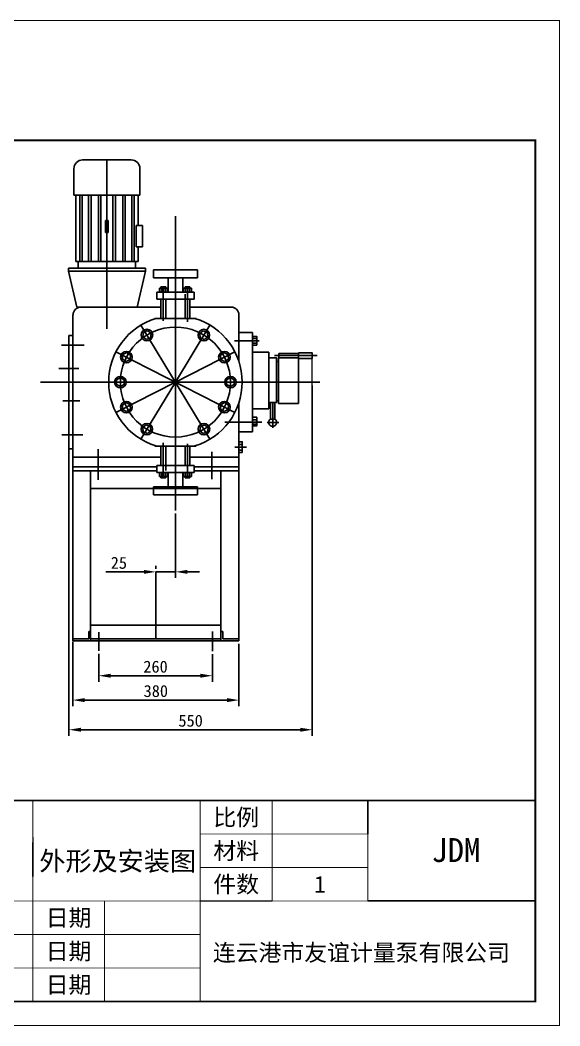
# Model space of a CAD drawing. Header units: millimetres. Extents: x 31 to 328, y 15 to 225.
# Drawn here: x 215.3 to 328, y 15.2 to 225.4 of the extents above; entities that cross this region are included whole.
import ezdxf
from ezdxf.enums import TextEntityAlignment as Align

# ---------------------------------------------------------------- set-up
doc = ezdxf.new("R2010")
doc.units = ezdxf.units.MM
doc.header["$PDMODE"] = 35
doc.layers.add('01-轮廓线', color=7, linetype='Continuous', lineweight=35)
doc.layers.add('04-标注', color=3, linetype='Continuous', lineweight=20)
doc.layers.add('05-文字', color=5, linetype='Continuous')
doc.layers.add('2', color=4, linetype='Continuous')
doc.styles.add('S', font='SimSun.ttf')
doc.dimstyles.new('ISO-25', dxfattribs={"dimtxt": 2.5, "dimasz": 2.5, "dimexe": 1.25, "dimexo": 0.625, "dimtad": 1, "dimtxsty": 'Standard', "dimcen": 2.5, "dimadec": 0, "dimazin": 0, "dimtfac": 1, "dimtmove": 0, "dimatfit": 3, "dimfxl": 0, "dimarcsym": 0})

# ---------------------------------------------------------------- blocks, each defined once
blk = doc.blocks.new('*D19')
at = {"color": 0, "lineweight": -2}
for p, q in [((101.68, 93.12), (101.68, 88.45)), ((145.03, 93.12), (145.03, 88.45)), ((104.18, 89.7), (142.53, 89.7))]:
    blk.add_line(p, q, dxfattribs=at)
at = {"color": 0}
for points in [[(104.18, 90.12), (104.18, 89.29), (101.68, 89.7)], [(142.53, 90.12), (142.53, 89.29), (145.03, 89.7)]]:
    blk.add_solid(points, dxfattribs=at)
at = {"layer": '04-标注', "color": 0, "lineweight": -2}
for p, q in [((226.3, 95.4), (226.3, 81.99)), ((261, 95), (261, 81.99)), ((258.5, 83.24), (228.8, 83.24))]:
    blk.add_line(p, q, dxfattribs=at)
at = {"layer": '04-标注', "color": 0}
for points in [[(228.8, 83.66), (228.8, 82.82), (226.3, 83.24)], [(258.5, 83.66), (258.5, 82.82), (261, 83.24)]]:
    blk.add_solid(points, dxfattribs=at)
at = {"layer": 'Defpoints', "color": 0}
for p in [(226.3, 96.03), (261, 95.63), (101.68, 93.75), (145.03, 93.75), (145.03, 89.7), (226.3, 83.24)]:
    blk.add_point(p, dxfattribs=at)
at = {"color": 0, "insert": (123.35, 91.58), "char_height": 2.5, "attachment_point": 5}
blk.add_mtext('\\A1;450', dxfattribs=at)
at = {"layer": '04-标注', "color": 0, "insert": (243.65, 85.12), "char_height": 2.5, "attachment_point": 5}
blk.add_mtext('\\A1;380', dxfattribs=at)
blk = doc.blocks.new('*D22')
at = {"color": 0, "lineweight": -2}
for p, q in [((231.72, 92.94), (231.72, 87.08)), ((255.46, 92.86), (255.46, 87.08)), ((252.96, 88.33), (234.22, 88.33))]:
    blk.add_line(p, q, dxfattribs=at)
at = {"color": 0}
for points in [[(234.22, 88.75), (234.22, 87.92), (231.72, 88.33)], [(252.96, 88.75), (252.96, 87.92), (255.46, 88.33)]]:
    blk.add_solid(points, dxfattribs=at)
at = {"layer": 'Defpoints', "color": 0}
for p in [(231.72, 93.57), (255.46, 93.49), (231.72, 88.33)]:
    blk.add_point(p, dxfattribs=at)
at = {"color": 0, "insert": (243.59, 90.21), "char_height": 2.5, "attachment_point": 5}
blk.add_mtext('\\A1;260', dxfattribs=at)
blk = doc.blocks.new('*D23')
at = {"color": 0, "lineweight": -2}
for p, q in [((276.33, 148.99), (276.33, 75.8)), ((225.5, 140.8), (225.5, 75.8)), ((273.83, 77.05), (228, 77.05))]:
    blk.add_line(p, q, dxfattribs=at)
at = {"color": 0}
for points in [[(228, 77.46), (228, 76.63), (225.5, 77.05)], [(273.83, 77.46), (273.83, 76.63), (276.33, 77.05)]]:
    blk.add_solid(points, dxfattribs=at)
at = {"layer": 'Defpoints', "color": 0}
for p in [(276.33, 149.62), (225.5, 141.43), (225.5, 77.05)]:
    blk.add_point(p, dxfattribs=at)
at = {"color": 0, "insert": (250.92, 78.92), "char_height": 2.5, "attachment_point": 5}
blk.add_mtext('\\A1;550', dxfattribs=at)
blk = doc.blocks.new('*D24')
at = {"color": 0, "lineweight": -2}
for p, q in [((247.75, 122.27), (247.75, 108.79)), ((241.15, 110.04), (233.23, 110.04)), ((243.65, 110.66), (243.65, 111.29)), ((247.75, 110.04), (243.65, 110.04)), ((250.25, 110.04), (252.75, 110.04))]:
    blk.add_line(p, q, dxfattribs=at)
at = {"color": 0}
for points in [[(241.15, 110.45), (241.15, 109.62), (243.65, 110.04)], [(250.25, 110.45), (250.25, 109.62), (247.75, 110.04)]]:
    blk.add_solid(points, dxfattribs=at)
at = {"layer": 'Defpoints', "color": 0}
for p in [(247.75, 122.89), (243.65, 110.04), (243.65, 110.04)]:
    blk.add_point(p, dxfattribs=at)
at = {"color": 0, "insert": (235.94, 111.91), "char_height": 2.5, "attachment_point": 5}
blk.add_mtext('\\A1;25', dxfattribs=at)

msp = doc.modelspace()

# ---------------------------------------------------------------- linework, layer by layer
at = {"color": 0}
for p, q in [((233.438, 196.131), (233.438, 160.822)), ((233.111, 183.484), (233.708, 183.484)), ((233.111, 183.484), (233.111, 180.961)), ((233.708, 183.484), (233.708, 180.961)), ((247.746, 165.38), (247.746, 184.362)), ((229.612, 182.422), (229.612, 178)), ((230.12, 182.425), (230.12, 177.997)), ((231.674, 182.425), (231.674, 177.96)), ((232.182, 182.425), (232.182, 177.96)), ((233.708, 180.961), (233.111, 180.961)), ((234.694, 180.811), (234.694, 179.422)), ((235.202, 180.811), (235.202, 179.422)), ((239.516, 182.424), (240.895, 182.424)), ((239.516, 182.424), (239.516, 177.96)), ((240.895, 182.424), (240.895, 177.96)), ((239.516, 177.96), (240.895, 177.96)), ((247.746, 163.009), (247.746, 174.908)), ((225.408, 173.529), (225.408, 172.887)), ((227.146, 165.38), (225.408, 172.887)), ((241.468, 172.887), (239.728, 165.38)), ((241.468, 172.887), (241.468, 173.529)), ((243.779, 173.185), (243.144, 173.185)), ((243.144, 173.185), (243.144, 171.479)), ((243.779, 173.185), (247.746, 173.185)), ((245.133, 173.185), (245.8, 173.185)), ((246.255, 173.185), (245.8, 173.185)), ((252.348, 173.185), (247.746, 173.185)), ((249.237, 173.185), (249.692, 173.185)), ((252.348, 171.479), (252.348, 173.185)), ((243.144, 171.479), (252.348, 171.479)), ((246.214, 170.8), (246.214, 171.479)), ((246.214, 168.467), (246.214, 170.8)), ((249.278, 170.8), (249.278, 171.479)), ((249.278, 168.467), (249.278, 170.8)), ((243.843, 167.023), (243.843, 168.467)), ((243.843, 168.467), (247.746, 168.467)), ((244.391, 168.522), (244.391, 169.3)), ((244.597, 169.355), (245.832, 169.355)), ((244.721, 169.355), (244.721, 169.602)), ((244.721, 169.602), (245.708, 169.602)), ((244.793, 169.355), (244.793, 169.602)), ((244.803, 168.522), (244.803, 169.3)), ((245.214, 168.105), (245.214, 169.717)), ((245.214, 167.023), (245.214, 168.467)), ((245.626, 168.522), (245.626, 169.3)), ((245.636, 169.355), (245.636, 169.602)), ((245.708, 169.355), (245.708, 169.602)), ((246.038, 169.3), (246.038, 168.522)), ((251.649, 168.467), (247.746, 168.467)), ((249.454, 169.3), (249.454, 168.522)), ((250.895, 169.355), (249.66, 169.355)), ((249.784, 169.355), (249.784, 169.602)), ((250.771, 169.602), (249.784, 169.602)), ((249.856, 169.355), (249.856, 169.602)), ((249.866, 168.522), (249.866, 169.3)), ((250.278, 168.105), (250.278, 169.717)), ((250.69, 168.522), (250.69, 169.3)), ((250.699, 169.355), (250.699, 169.602)), ((250.771, 169.355), (250.771, 169.602)), ((251.101, 168.522), (251.101, 169.3)), ((251.649, 167.023), (251.649, 168.467)), ((245.755, 167.023), (243.843, 167.023)), ((244.718, 167.023), (244.718, 163.009)), ((245.214, 167.023), (245.214, 162.53)), ((245.71, 167.023), (245.71, 163.009)), ((245.755, 167.023), (247.746, 167.023)), ((249.737, 167.023), (247.746, 167.023)), ((249.737, 167.023), (251.649, 167.023)), ((249.782, 168.105), (249.782, 163.009)), ((250.275, 167.023), (250.275, 163.009)), ((250.278, 168.105), (250.278, 162.305)), ((250.771, 167.023), (250.771, 163.009)), ((233.438, 165.38), (227.146, 165.38)), ((227.948, 165.38), (244.718, 165.38)), ((236.221, 165.38), (227.986, 165.38)), ((250.771, 165.38), (259.397, 165.38)), ((226.393, 163.933), (226.302, 163.585)), ((226.302, 163.585), (226.302, 95.626)), ((243.449, 163.009), (252.043, 163.009)), ((252.043, 163.009), (243.449, 163.009)), ((247.746, 136.288), (247.746, 163.009)), ((260.997, 163.78), (260.997, 159.361)), ((240.528, 161.624), (254.96, 137.77)), ((247.733, 149.689), (254.949, 161.616)), ((260.997, 160.098), (263.86, 160.098)), ((263.86, 160.098), (263.86, 139.298)), ((225.502, 159.459), (225.502, 135.777)), ((225.502, 159.459), (226.302, 159.459)), ((265.221, 158.347), (260.061, 158.347)), ((260.997, 159.361), (260.997, 154.018)), ((263.86, 158.8), (264.715, 158.8)), ((263.86, 157.843), (264.715, 157.843)), ((223.943, 157.4), (228.703, 157.4)), ((235.328, 156.035), (260.16, 143.359)), ((247.744, 149.697), (260.16, 156.035)), ((267.267, 152.069), (267.267, 155.986)), ((276.332, 155.232), (268.413, 155.232)), ((268.843, 154.038), (269.286, 154.038)), ((273.436, 154.802), (273.436, 145.211)), ((276.332, 155.232), (277.37, 155.232)), ((225.502, 152.54), (223.426, 152.54)), ((225.502, 152.54), (227.565, 152.54)), ((267.267, 152.069), (267.267, 144.083)), ((226.302, 149.698), (219.585, 149.698)), ((226.302, 149.698), (269.19, 149.698)), ((235.328, 143.359), (247.744, 149.697)), ((247.733, 149.689), (240.517, 137.762)), ((268.124, 149.698), (277.924, 149.698)), ((224.254, 145.819), (227.772, 145.819)), ((260.997, 145.376), (260.997, 140.036)), ((268.055, 145.426), (268.055, 140.111)), ((268.843, 145.764), (269.286, 145.764)), ((265.823, 141.331), (258.033, 141.331)), ((263.86, 141.825), (264.715, 141.825)), ((263.86, 140.907), (264.715, 140.907)), ((269.348, 141.269), (266.889, 141.269)), ((267.615, 141.973), (268.495, 141.973)), ((268.055, 141.269), (269.348, 141.269)), ((260.997, 140.036), (260.997, 95.626)), ((260.997, 139.298), (263.86, 139.298)), ((224.047, 138.685), (228.393, 138.685)), ((245.214, 131.192), (245.214, 136.992)), ((250.278, 132.274), (250.278, 136.767)), ((260.997, 136.689), (261.705, 136.689)), ((225.502, 135.777), (226.302, 135.777)), ((231.634, 133.044), (231.634, 135.693)), ((243.449, 136.288), (252.043, 136.288)), ((244.721, 132.274), (244.721, 136.288)), ((245.217, 132.274), (245.217, 136.288)), ((245.71, 131.192), (245.71, 136.288)), ((247.746, 136.288), (247.746, 122.893)), ((249.782, 132.274), (249.782, 136.288)), ((250.774, 132.274), (250.774, 136.288)), ((255.378, 133.044), (255.378, 135.109)), ((262.573, 136.116), (260.157, 136.116)), ((260.997, 136.116), (262.573, 136.116)), ((260.997, 135.442), (261.705, 135.442)), ((226.302, 134.017), (244.721, 134.017)), ((231.634, 133.044), (231.634, 129.258)), ((250.774, 134.017), (260.997, 134.017)), ((255.378, 133.044), (255.378, 129.426)), ((226.302, 131.963), (243.843, 131.963)), ((226.302, 131.163), (243.843, 131.163)), ((230.038, 127.429), (230.038, 131.163)), ((243.843, 132.274), (243.843, 130.83)), ((245.755, 132.274), (243.843, 132.274)), ((243.843, 130.83), (247.746, 130.83)), ((244.391, 130.775), (244.391, 129.997)), ((244.803, 130.775), (244.803, 129.997)), ((245.214, 131.192), (245.214, 129.58)), ((245.626, 130.775), (245.626, 129.997)), ((245.755, 132.274), (247.746, 132.274)), ((246.038, 129.997), (246.038, 130.775)), ((246.214, 130.83), (246.214, 128.497)), ((249.737, 132.274), (247.746, 132.274)), ((251.649, 130.83), (247.746, 130.83)), ((249.278, 130.83), (249.278, 128.497)), ((249.454, 129.997), (249.454, 130.775)), ((249.737, 132.274), (251.649, 132.274)), ((249.866, 130.775), (249.866, 129.997)), ((250.278, 132.274), (250.278, 130.83)), ((250.278, 131.192), (250.278, 129.58)), ((250.69, 130.775), (250.69, 129.997)), ((251.101, 130.775), (251.101, 129.997)), ((251.649, 132.274), (251.649, 130.83)), ((251.649, 131.963), (255.818, 131.963)), ((251.649, 131.163), (255.818, 131.163)), ((255.818, 131.963), (260.997, 131.963)), ((255.818, 131.163), (260.997, 131.163)), ((257.261, 127.429), (257.261, 131.163)), ((244.597, 129.942), (245.832, 129.942)), ((244.721, 129.942), (244.721, 129.695)), ((244.721, 129.695), (245.708, 129.695)), ((244.793, 129.942), (244.793, 129.695)), ((245.636, 129.942), (245.636, 129.695)), ((245.708, 129.942), (245.708, 129.695)), ((246.214, 128.497), (246.214, 127.817)), ((249.278, 128.497), (249.278, 127.817)), ((250.895, 129.942), (249.66, 129.942)), ((249.784, 129.942), (249.784, 129.695)), ((250.771, 129.695), (249.784, 129.695)), ((249.856, 129.942), (249.856, 129.695)), ((250.699, 129.942), (250.699, 129.695)), ((250.771, 129.942), (250.771, 129.695)), ((230.038, 127.429), (230.038, 101.653)), ((230.038, 127.429), (257.261, 127.429)), ((252.348, 127.817), (243.144, 127.817)), ((243.144, 127.817), (243.144, 126.112)), ((252.348, 127.817), (252.348, 126.112)), ((257.261, 127.429), (257.261, 101.653)), ((243.144, 126.112), (247.746, 126.112)), ((246.255, 126.112), (245.8, 126.112)), ((251.713, 126.112), (247.746, 126.112)), ((249.237, 126.112), (249.692, 126.112)), ((250.359, 126.112), (249.692, 126.112)), ((251.713, 126.112), (252.348, 126.112)), ((243.65, 96.026), (243.65, 110.036)), ((230.038, 101.653), (230.038, 97.546)), ((257.261, 101.653), (257.261, 97.546)), ((260.997, 101.653), (260.997, 97.546)), ((230.038, 98.883), (257.261, 98.883)), ((229.638, 97.546), (230.038, 97.546)), ((229.638, 97.546), (229.638, 96.026)), ((230.038, 97.546), (230.038, 96.026)), ((230.038, 97.546), (230.038, 95.626)), ((231.719, 97.44), (231.719, 93.569)), ((255.462, 97.608), (255.462, 93.485)), ((257.261, 97.546), (257.661, 97.546)), ((257.261, 97.546), (257.261, 96.026)), ((257.261, 97.546), (257.261, 95.626)), ((257.661, 97.546), (257.661, 96.026)), ((260.997, 97.546), (260.997, 96.026)), ((260.997, 97.546), (260.997, 96.026)), ((260.997, 97.546), (260.997, 96.026)), ((226.302, 96.026), (229.638, 96.026)), ((226.302, 95.626), (260.997, 95.626)), ((230.038, 96.026), (257.261, 96.026)), ((257.661, 96.026), (260.997, 96.026))]:
    msp.add_line(p, q, dxfattribs=at)
for points, const_width in [([(30.938, 15.253), (327.938, 15.253), (327.938, 225.253), (30.938, 225.253)], 0.2), ([(35.938, 20.253), (322.938, 20.253), (322.938, 200.253), (35.938, 200.253)], 0.4), ([(182.938, 20.253), (322.938, 20.253), (322.938, 62.253), (182.938, 62.253)], 0.4)]:
    msp.add_lwpolyline(points, close=True, dxfattribs=dict(const_width=const_width))
for points in [[(263.86, 159.243), (264.715, 159.243), (264.715, 157.438), (263.86, 157.438)], [(269.349, 155.677), (273.436, 155.677), (273.436, 154.802), (269.349, 154.802)], [(273.436, 155.811), (276.332, 155.811), (276.332, 154.653), (273.436, 154.653)], [(267.267, 154.802), (268.843, 154.802), (268.843, 145.426), (267.267, 145.426)], [(263.86, 142.34), (264.715, 142.34), (264.715, 140.536), (263.86, 140.536)], [(260.997, 137.241), (261.705, 137.241), (261.705, 134.99), (260.997, 134.99)]]:
    msp.add_lwpolyline(points, close=True, dxfattribs=at)
for points in [[(267.267, 144.083), (263.86, 144.083), (263.86, 155.986), (267.267, 155.986)], [(273.436, 145.211), (269.286, 145.211), (269.286, 154.802), (273.436, 154.802)], [(267.615, 141.973), (267.615, 145.426), (268.495, 145.426), (268.495, 141.973)]]:
    msp.add_lwpolyline(points, dxfattribs=at)
msp.add_lwpolyline([(217.938, 62.253, 0.2, 0.2, 0), (217.938, 20.253, 0.2, 0.2, 0)], format="xyseb")
at = {"const_width": 0.2}
for points in [[(252.938, 62.253), (252.938, 20.253)], [(267.938, 62.253), (267.938, 41.253)], [(287.938, 62.253), (287.938, 41.253)], [(287.938, 55.253), (252.938, 55.253)], [(287.938, 48.253), (252.938, 48.253)], [(322.938, 41.253), (182.938, 41.253)], [(232.938, 41.253), (232.938, 20.253)], [(252.938, 34.253), (182.938, 34.253)], [(252.938, 27.253), (182.938, 27.253)]]:
    msp.add_lwpolyline(points, dxfattribs=at)
at = {"color": 0}
for centre, radius in [((247.744, 149.697), 11.495), ((241.793, 159.532), 1.206), ((253.683, 159.524), 1.206), ((237.506, 154.923), 1.206), ((257.982, 154.923), 1.206), ((236.249, 149.697), 1.206), ((259.239, 149.697), 1.206), ((237.506, 144.471), 1.206), ((257.982, 144.471), 1.206), ((241.783, 139.854), 1.206), ((253.694, 139.862), 1.206)]:
    msp.add_circle(centre, radius, dxfattribs=at)
for centre, radius, start, end in [((244.597, 168.943), 0.412, 60, 120), ((244.597, 168.879), 0.412, 240, 300), ((245.214, 167.791), 1.564, 74.73852, 105.26148), ((245.214, 170.031), 1.564, 254.73852, 285.26148), ((245.832, 168.943), 0.412, 60, 120), ((245.832, 168.879), 0.412, 240, 300), ((249.66, 168.943), 0.412, 60, 120), ((249.66, 168.879), 0.412, 240, 300), ((250.278, 167.791), 1.564, 74.73852, 105.26148), ((250.278, 170.031), 1.564, 254.73852, 285.26148), ((250.895, 168.943), 0.412, 60, 120), ((250.895, 168.879), 0.412, 240, 300), ((227.986, 163.78), 1.6, 90, 180), ((259.397, 163.78), 1.6, 360, 90), ((247.744, 149.697), 13.94, 107.02137, 252.97862), ((247.744, 149.697), 13.94, 287.02138, 72.97863), ((268.055, 141.269), 0.83, 122.02417, 57.97583), ((244.597, 130.418), 0.412, 60, 120), ((245.214, 129.265), 1.564, 74.73852, 105.26148), ((245.832, 130.418), 0.412, 60, 120), ((249.66, 130.418), 0.412, 60, 120), ((250.278, 129.265), 1.564, 74.73852, 105.26148), ((250.895, 130.418), 0.412, 60, 120), ((244.597, 130.353), 0.412, 240, 300), ((245.214, 131.506), 1.564, 254.73852, 285.26148), ((245.832, 130.353), 0.412, 240, 300), ((249.66, 130.353), 0.412, 240, 300), ((250.278, 131.506), 1.564, 254.73852, 285.26148), ((250.895, 130.353), 0.412, 240, 300)]:
    msp.add_arc(centre, radius, start, end, dxfattribs=at)
at = {"layer": '04-标注'}
msp.add_line((322.938, 200.253), (322.938, 200.253), dxfattribs=at)
at = {"layer": '04-标注', "color": 0}
for p, q in [((276.332, 142.563), (276.332, 155.811)), ((217.938, 54.628), (217.938, 49.936)), ((217.938, 54.628), (217.938, 46.398)), ((217.938, 49.936), (217.938, 46.398)), ((252.938, 41.253), (267.938, 41.253)), ((252.938, 41.253), (267.938, 41.253))]:
    msp.add_line(p, q, dxfattribs=at)
at = {"layer": '05-文字', "color": 0}
for p, q in [((287.938, 55.253), (287.938, 62.253)), ((217.938, 53.473), (217.938, 46.398)), ((322.938, 41.253), (287.938, 41.253))]:
    msp.add_line(p, q, dxfattribs=at)
at = {"layer": '2', "color": 0}
for p, q in [((228.37, 196.131), (233.438, 196.131)), ((238.505, 196.131), (233.438, 196.131)), ((226.533, 188.766), (226.533, 194.294)), ((240.342, 188.766), (240.342, 194.294)), ((226.533, 188.766), (233.438, 188.766)), ((226.935, 174.891), (226.935, 188.766)), ((227.757, 188.766), (227.757, 174.891)), ((228.265, 174.891), (228.265, 188.766)), ((229.612, 188.766), (229.612, 182.422)), ((230.12, 182.425), (230.12, 188.766)), ((231.674, 188.766), (231.674, 182.425)), ((232.182, 182.425), (232.182, 188.766)), ((240.342, 188.766), (233.438, 188.766)), ((234.694, 180.811), (234.694, 188.766)), ((235.202, 188.766), (235.202, 180.811)), ((236.756, 174.891), (236.756, 188.766)), ((237.264, 188.766), (237.264, 174.891)), ((238.61, 174.891), (238.61, 188.766)), ((239.118, 188.766), (239.118, 174.891)), ((239.941, 182.424), (239.941, 188.766)), ((234.694, 174.891), (234.694, 179.422)), ((235.202, 179.422), (235.202, 174.891)), ((229.612, 178), (229.612, 174.891)), ((230.12, 174.891), (230.12, 177.997)), ((231.674, 177.96), (231.674, 174.891)), ((232.182, 174.891), (232.182, 177.96)), ((239.941, 174.891), (239.941, 177.96)), ((226.935, 174.891), (239.941, 174.891)), ((227.461, 173.529), (227.461, 174.891)), ((239.415, 173.529), (239.415, 174.891)), ((225.408, 173.529), (241.468, 173.529)), ((225.408, 172.887), (241.468, 172.887)), ((239.728, 165.38), (233.039, 165.38)), ((241.054, 160.1), (240.932, 159.175)), ((240.932, 159.175), (241.054, 160.1)), ((241.054, 160.1), (241.915, 160.457)), ((242.655, 159.889), (241.915, 160.457)), ((242.655, 159.889), (242.533, 158.964)), ((242.533, 158.964), (242.655, 159.889)), ((252.822, 159.881), (253.562, 160.449)), ((252.822, 159.881), (252.944, 158.957)), ((252.944, 158.957), (252.822, 159.881)), ((254.423, 160.092), (253.562, 160.449)), ((254.423, 160.092), (254.545, 159.167)), ((254.545, 159.167), (254.423, 160.092)), ((240.932, 159.175), (241.671, 158.608)), ((240.932, 159.175), (241.671, 158.608)), ((242.533, 158.964), (241.671, 158.608)), ((242.533, 158.964), (241.671, 158.608)), ((252.944, 158.957), (253.805, 158.6)), ((252.944, 158.957), (253.805, 158.6)), ((254.545, 159.167), (253.805, 158.6)), ((254.545, 159.167), (253.805, 158.6)), ((236.72, 155.425), (237.547, 155.855)), ((238.333, 155.354), (237.547, 155.855)), ((257.155, 155.354), (257.942, 155.855)), ((258.769, 155.424), (257.942, 155.855)), ((236.72, 155.425), (236.679, 154.493)), ((236.679, 154.493), (236.72, 155.425)), ((236.679, 154.493), (237.465, 153.992)), ((236.679, 154.493), (237.465, 153.992)), ((238.292, 154.422), (237.465, 153.992)), ((238.292, 154.422), (237.465, 153.992)), ((238.333, 155.354), (238.292, 154.422)), ((238.292, 154.422), (238.333, 155.354)), ((257.155, 155.354), (257.196, 154.423)), ((257.196, 154.423), (257.155, 155.354)), ((257.196, 154.423), (258.023, 153.992)), ((257.196, 154.423), (258.023, 153.992)), ((258.809, 154.493), (258.023, 153.992)), ((258.809, 154.493), (258.023, 153.992)), ((258.769, 155.424), (258.809, 154.493)), ((258.809, 154.493), (258.769, 155.424)), ((235.442, 150.163), (235.441, 149.231)), ((235.441, 149.231), (235.442, 150.163)), ((235.442, 150.163), (236.249, 150.629)), ((237.057, 150.163), (236.249, 150.629)), ((237.057, 150.163), (237.056, 149.231)), ((237.056, 149.231), (237.057, 150.163)), ((258.432, 150.163), (259.239, 150.629)), ((258.432, 150.163), (258.432, 149.231)), ((258.432, 149.231), (258.432, 150.163)), ((260.047, 150.163), (259.239, 150.629)), ((260.047, 150.163), (260.047, 149.231)), ((260.047, 149.231), (260.047, 150.163)), ((235.441, 149.231), (236.249, 148.765)), ((235.441, 149.231), (236.249, 148.765)), ((237.056, 149.231), (236.249, 148.765)), ((237.056, 149.231), (236.249, 148.765)), ((258.432, 149.231), (259.239, 148.765)), ((258.432, 149.231), (259.239, 148.765)), ((260.047, 149.231), (259.239, 148.765)), ((260.047, 149.231), (259.239, 148.765)), ((236.679, 144.901), (237.465, 145.402)), ((238.292, 144.971), (237.465, 145.402)), ((257.196, 144.972), (258.023, 145.402)), ((258.81, 144.901), (258.023, 145.402)), ((236.679, 144.901), (236.719, 143.97)), ((236.719, 143.97), (236.679, 144.901)), ((236.719, 143.97), (237.546, 143.539)), ((236.719, 143.97), (237.546, 143.539)), ((238.333, 144.04), (237.546, 143.539)), ((238.333, 144.04), (237.546, 143.539)), ((238.292, 144.971), (238.333, 144.04)), ((238.333, 144.04), (238.292, 144.971)), ((257.196, 144.972), (257.155, 144.04)), ((257.155, 144.04), (257.196, 144.972)), ((257.155, 144.04), (257.942, 143.539)), ((257.155, 144.04), (257.942, 143.539)), ((258.769, 143.969), (257.942, 143.539)), ((258.769, 143.969), (257.942, 143.539)), ((258.81, 144.901), (258.769, 143.969)), ((258.769, 143.969), (258.81, 144.901)), ((240.921, 140.211), (241.661, 140.779)), ((240.921, 140.211), (241.043, 139.287)), ((241.043, 139.287), (240.921, 140.211)), ((241.043, 139.287), (241.904, 138.93)), ((241.043, 139.287), (241.904, 138.93)), ((242.522, 140.422), (241.661, 140.779)), ((242.644, 139.497), (241.904, 138.93)), ((242.644, 139.497), (241.904, 138.93)), ((242.522, 140.422), (242.644, 139.497)), ((242.644, 139.497), (242.522, 140.422)), ((252.954, 140.43), (252.833, 139.505)), ((252.833, 139.505), (252.954, 140.43)), ((252.833, 139.505), (253.572, 138.937)), ((252.833, 139.505), (253.572, 138.937)), ((252.954, 140.43), (253.816, 140.786)), ((254.434, 139.294), (253.572, 138.937)), ((254.434, 139.294), (253.572, 138.937)), ((254.556, 140.219), (253.816, 140.786)), ((254.556, 140.219), (254.434, 139.294)), ((254.434, 139.294), (254.556, 140.219))]:
    msp.add_line(p, q, dxfattribs=at)
for centre, start, end in [((228.37, 194.294), 90, 180), ((238.505, 194.294), 0, 90)]:
    msp.add_arc(centre, 1.837, start, end, dxfattribs=at)

# ---------------------------------------------------------------- texts
at = {"style": 'S'}
for s, p in [('比例', (260.438, 58.753)), ('材料', (260.438, 51.753)), ('件数', (260.438, 44.753)), ('日期', (225.438, 37.753)), ('日期', (225.438, 30.753)), ('日期', (225.438, 23.753))]:
    msp.add_text(s, height=3.5, dxfattribs=at).set_placement(p, align=Align.MIDDLE_CENTER)
at = {"layer": '01-轮廓线', "color": 0, "style": 'S'}
msp.add_text('连云港市友谊计量泵有限公司', height=3.5, dxfattribs=at).set_placement((286.588, 30.466), align=Align.MIDDLE_CENTER)
at = {"layer": '04-标注', "color": 0, "style": 'S'}
for s, height, p in [('JDM', 5, (306.32, 51.895)), ('外形及安装图', 4, (235.687, 49.601)), ('1', 3.5, (277.938, 44.753))]:
    msp.add_text(s, height=height, dxfattribs=at).set_placement(p, align=Align.MIDDLE_CENTER)

# ---------------------------------------------------------------- dimensions: what is measured, and where the dimension line sits
at = {"color": 0}
for base, p1, p2, text, picture, middle in [((225.502, 77.048), (276.332, 149.618), (225.502, 141.425), '550', '*D23', (250.917, 78.923)), ((243.65, 110.036), (247.746, 122.893), (243.65, 110.036), '25', '*D24', (235.941, 111.911)), ((145.028, 89.704), (101.679, 93.748), (145.028, 93.748), '450', '*D19', (123.354, 91.579)), ((231.719, 88.334), (255.462, 93.485), (231.719, 93.569), '260', '*D22', (243.591, 90.209))]:
    dim = msp.add_linear_dim(base=base, p1=p1, p2=p2, text=text, dimstyle='ISO-25', override={"dimtp": -0.009, "dimtm": 0.034, "dimtfac": 0.5, "dimtolj": 1}, dxfattribs=at)
    dim.commit()
    dim.dimension.update_dxf_attribs({"geometry": picture, "text_midpoint": middle})
at = {"layer": '04-标注', "color": 0}
dim = msp.add_linear_dim(base=(226.302, 83.24), p1=(260.997, 95.626), p2=(226.302, 96.026), text='380', dimstyle='ISO-25', override={"dimtp": -0.009, "dimtm": 0.034, "dimtfac": 0.5, "dimtolj": 1}, dxfattribs=at)
dim.commit()
dim.dimension.update_dxf_attribs({"geometry": '*D19', "text_midpoint": (243.65, 85.115)})

doc.saveas('drawing.dxf')
